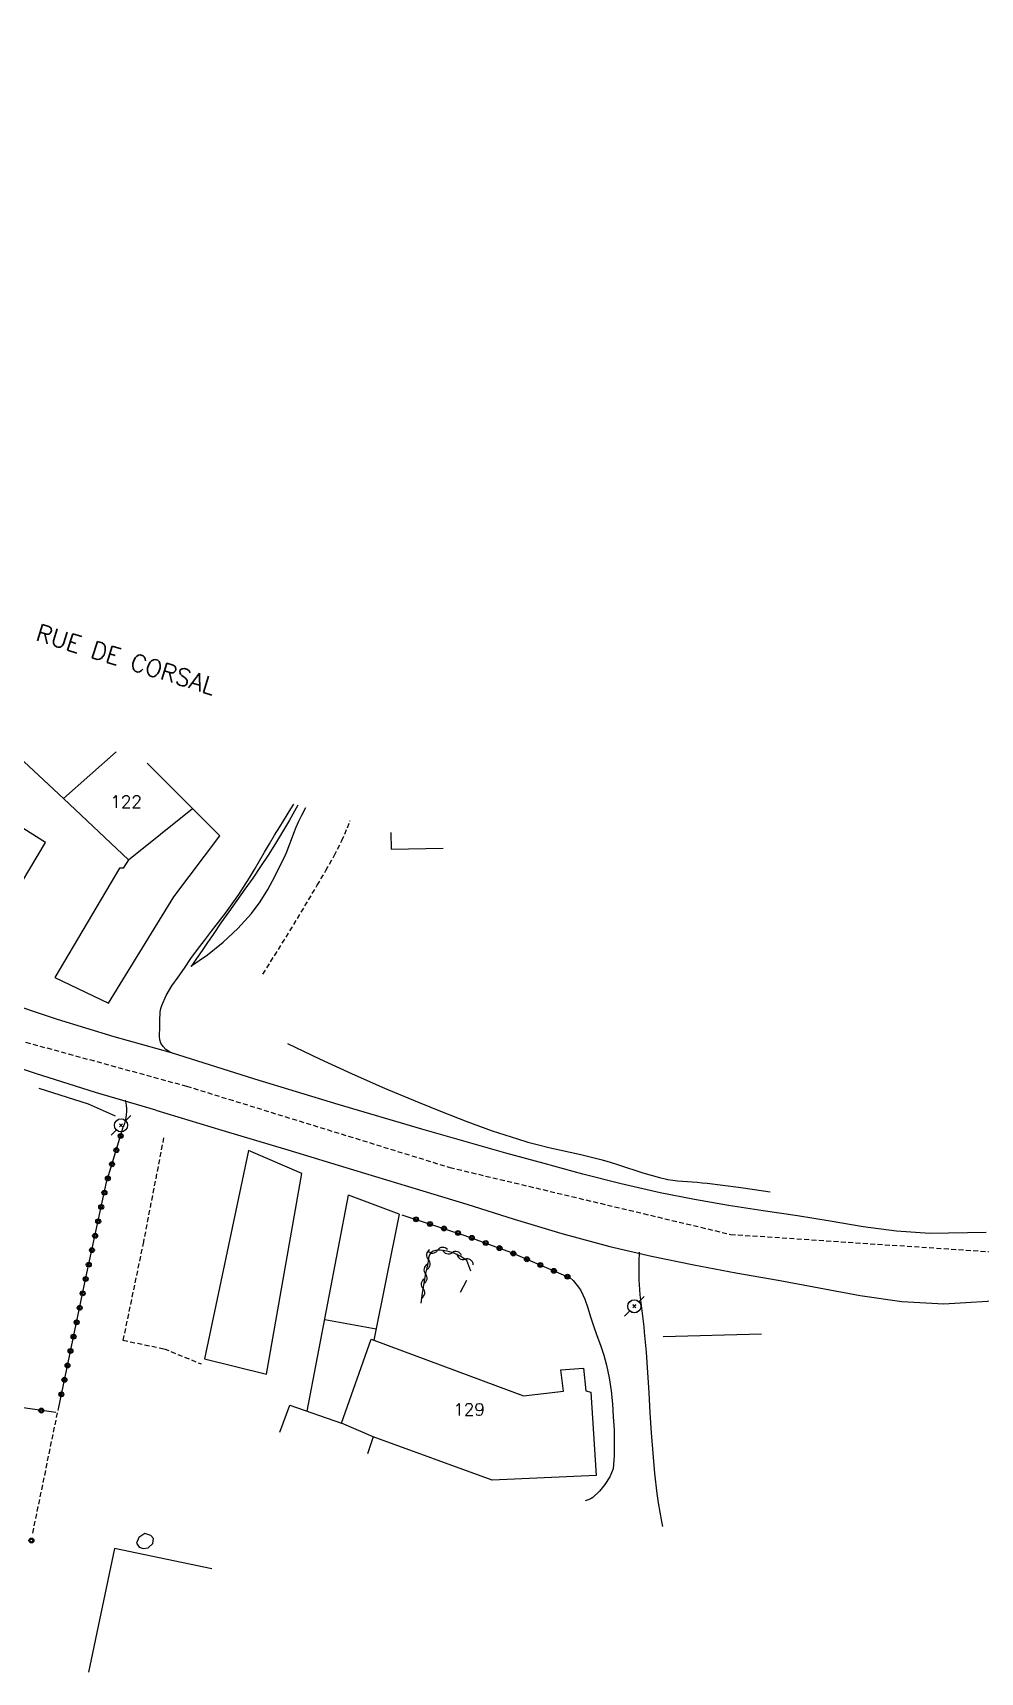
# Model space of a CAD drawing. Header units: millimetres. Extents: x 168000 to 169000, y 139000 to 140000.
# Drawn here: x 168190.1 to 168286.6, y 139833.1 to 140000 of the extents above; entities that cross this region are included whole.
import ezdxf
from ezdxf.enums import TextEntityAlignment as Align

# ---------------------------------------------------------------- set-up
doc = ezdxf.new("R2010")
doc.units = ezdxf.units.MM
doc.linetypes.add('DASHED', pattern=[0.75, 0.5, -0.25])
doc.layers.get('0').update_dxf_attribs({"linetype": 'CONTINUOUS'})
for name, color, linetype in [('W0001', 6, 'DASHED'), ('W0008', 7, 'CONTINUOUS'), ('W0017', 7, 'CONTINUOUS'), ('W0101', 7, 'CONTINUOUS'), ('W0104', 1, 'CONTINUOUS'), ('W0112', 1, 'DASHED'), ('W0130', 7, 'CONTINUOUS'), ('W0211', 2, 'CONTINUOUS'), ('W0214', 2, 'CONTINUOUS'), ('W0300', 7, 'CONTINUOUS'), ('W0310', 3, 'CONTINUOUS'), ('W0323', 7, 'CONTINUOUS'), ('W0473', 7, 'CONTINUOUS'), ('W0989', 7, 'CONTINUOUS'), ('W0991', 7, 'CONTINUOUS')]:
    doc.layers.add(name, color=color, linetype=linetype)
doc.styles.get("Standard").update_dxf_attribs({"font": 'romans.shx', "width": 0.85})

# ---------------------------------------------------------------- blocks, each defined once
blk = doc.blocks.new('T473')
for p, q in [((-0.166667, 0.166667), (0.166667, -0.166667)), ((-0.166667, -0.166667), (0.166667, 0.166667)), ((0.500001, 0.500001), (1.000002, 1.000002)), ((-1.000002, -1.000002), (-0.500001, -0.500001))]:
    blk.add_line(p, q)
blk.add_ellipse((0, 0), major_axis=(0.471405, 0.471405), ratio=1, start_param=5.4977871438, end_param=11.780972451)
blk = doc.blocks.new('t323o')
at = {"color": 0, "linetype": 'Continuous'}
for radius in [0.25, 0.15]:
    blk.add_circle((0, 0), radius, dxfattribs=at)
blk = doc.blocks.new('t310o')
at = {"color": 0, "linetype": 'Continuous'}
for centre, start, end in [((-0.5, 0.38), 216.8699, 323.1304), ((0.5, -0.37), 36.8699, 143.1303)]:
    blk.add_arc(centre, 0.625, start, end, dxfattribs=at)

msp = doc.modelspace()

# ---------------------------------------------------------------- linework, layer by layer
at = {"layer": 'W0001'}
msp.add_lwpolyline([(168082.5, 140000), (168094.18, 139985.4), (168116.52, 139956.94), (168131.93, 139937.9), (168149.74, 139917.76), (168167.34, 139905.97), (168186.52, 139898.03), (168205.78, 139892.76), (168232.59, 139884.48), (168261.18, 139877.67), (168289.46, 139875.78), (168313.56, 139878.04), (168349.98, 139883.15), (168367.98, 139884.7)], dxfattribs=at)
at = {"layer": 'W0008'}
for points in [[(168204.26, 139896.15), (168198.43, 139897.78), (168192.64, 139899.55), (168186.9, 139901.47)], [(168202.66, 139890.33), (168196.51, 139892.11), (168190.4, 139894.04), (168184.34, 139896.1)], [(168287.19, 139877.87), (168281.45, 139877.77), (168278.06, 139877.99), (168274.68, 139878.44), (168271.33, 139879), (168267.99, 139879.54), (168264.49, 139880.07), (168260.98, 139880.61), (168257.49, 139881.21), (168254.01, 139881.9), (168250.05, 139882.8), (168246.12, 139883.8), (168242.2, 139884.87), (168238.29, 139885.95), (168229.74, 139888.38), (168221.22, 139890.89), (168212.73, 139893.48), (168204.26, 139896.15)], [(168199.56, 139891.34), (168199.62, 139891.06), (168199.66, 139890.78), (168199.67, 139890.5), (168199.67, 139890.21), (168199.63, 139889.8), (168199.57, 139889.38), (168199.47, 139888.97), (168199.35, 139888.57)], [(168202.66, 139890.33), (168209.37, 139888.29), (168216.09, 139886.26), (168222.8, 139884.24), (168229.52, 139882.22), (168234.34, 139880.73), (168239.16, 139879.22), (168244, 139877.76), (168248.88, 139876.44), (168253.14, 139875.45), (168257.42, 139874.57), (168261.72, 139873.76), (168266.02, 139873), (168270.19, 139872.24), (168274.38, 139871.44), (168278.61, 139870.83), (168282.88, 139870.6), (168289.58, 139870.99)]]:
    msp.add_lwpolyline(points, dxfattribs=at)
at = {"layer": 'W0017'}
for points in [[(168204.44, 139896.09), (168204.05, 139896.25), (168203.7, 139896.48), (168203.4, 139896.78), (168203.17, 139897.14), (168203.06, 139897.46), (168203.03, 139897.81), (168203.05, 139898.15), (168203.07, 139898.48), (168203.07, 139898.79), (168203.06, 139899.1), (168203.06, 139899.41), (168203.07, 139899.72), (168203.09, 139900.03), (168203.12, 139900.34), (168203.18, 139900.65), (168203.27, 139900.96), (168203.71, 139902), (168204.29, 139902.96), (168204.94, 139903.87), (168205.57, 139904.78), (168206.24, 139905.74), (168206.92, 139906.68), (168207.63, 139907.6), (168208.34, 139908.53), (168209.05, 139909.45), (168209.76, 139910.37), (168210.44, 139911.31), (168211.11, 139912.27), (168211.66, 139913.12), (168212.19, 139913.97), (168212.71, 139914.83), (168213.22, 139915.7), (168213.73, 139916.57), (168214.24, 139917.44), (168214.75, 139918.31), (168215.28, 139919.17), (168216.41, 139921), (168216.72, 139921.48)], [(168251.86, 139875.85), (168251.83, 139874.9), (168251.83, 139873.95), (168251.85, 139873), (168251.9, 139872.05), (168251.94, 139871.5), (168251.99, 139870.96), (168252.06, 139870.42), (168252.13, 139869.88), (168252.2, 139869.34), (168252.27, 139868.8), (168252.33, 139868.26), (168252.39, 139867.72), (168252.57, 139865.67), (168252.72, 139863.61), (168252.85, 139861.56), (168252.97, 139859.5), (168253.1, 139857.45), (168253.26, 139855.39), (168253.44, 139853.34), (168253.67, 139851.29), (168253.8, 139850.33), (168253.96, 139849.38), (168254.14, 139848.43), (168254.24, 139847.93)], [(168244.85, 139873.25), (168245.16, 139872.96), (168245.44, 139872.65), (168245.7, 139872.31), (168245.93, 139871.95), (168246.34, 139871.08), (168246.65, 139870.18), (168246.92, 139869.26), (168247.21, 139868.36), (168247.56, 139867.37), (168247.93, 139866.38), (168248.28, 139865.38), (168248.56, 139864.36), (168248.82, 139863.05), (168249.01, 139861.74), (168249.14, 139860.42), (168249.24, 139859.1), (168249.31, 139857.77), (168249.33, 139856.45), (168249.31, 139855.12), (168249.24, 139853.79)], [(168249.24, 139853.79), (168248.87, 139852.97), (168248.39, 139852.2), (168247.82, 139851.51), (168247.16, 139850.89), (168246.98, 139850.77), (168246.79, 139850.67), (168246.58, 139850.6), (168246.37, 139850.55)]]:
    msp.add_lwpolyline(points, dxfattribs=at)
msp.add_lwpolyline([(168181.45, 139913.51), (168187.39, 139910.78), (168191.45, 139917.56), (168186.62, 139920.58)], close=True, dxfattribs=at)
at = {"layer": 'W0101'}
for points in [[(168198.62, 139926.81), (168193.25, 139922.03)], [(168206.4, 139921.01), (168201.78, 139925.65)], [(168193.25, 139922.03), (168199.89, 139915.8)], [(168199.89, 139915.8), (168206.4, 139921.01)], [(168221.56, 139858.46), (168224.58, 139867.01), (168224.85, 139866.91)], [(168224.85, 139866.91), (168240.1, 139861.24), (168244.18, 139861.7), (168243.91, 139863.89), (168246.22, 139864.06), (168246.44, 139861.75), (168246.96, 139861.61), (168247.48, 139853.13)], [(168224.8, 139857.06), (168221.56, 139858.46)], [(168247.48, 139853.13), (168236.89, 139852.66), (168224.8, 139857.06)]]:
    msp.add_lwpolyline(points, dxfattribs=at)
at = {"layer": 'W0104'}
for points in [[(168174.06, 139911.73), (168187.24, 139927.68), (168193.25, 139922.03)], [(168197.86, 139901.2), (168204.51, 139912.05), (168209.17, 139918.23), (168206.4, 139921.01)], [(168226.6, 139918.57), (168226.64, 139916.88), (168231.93, 139917)], [(168199.89, 139915.8), (168199.35, 139914.95), (168198.95, 139914.95), (168192.37, 139903.81)], [(168192.37, 139903.81), (168197.86, 139901.2)], [(168213.94, 139863.45), (168217.53, 139883.86), (168212.1, 139886.22), (168207.63, 139865)], [(168218.07, 139859.66), (168222.27, 139881.65)], [(168227.43, 139879.74), (168222.27, 139881.65)], [(168227.43, 139879.74), (168224.85, 139866.91)], [(168219.86, 139869.01), (168225.08, 139868.06)], [(168207.63, 139865), (168213.94, 139863.45)], [(168215.28, 139857.54), (168216.3, 139860.28), (168221.56, 139858.46)], [(168224.8, 139857.06), (168224.2, 139855.34)], [(168208.35, 139843.62), (168198.46, 139845.7), (168195.81, 139833.09)]]:
    msp.add_lwpolyline(points, dxfattribs=at)
at = {"layer": 'W0112'}
for points in [[(168213.55, 139904.16), (168214.74, 139906.03), (168215.92, 139907.92), (168217.08, 139909.82), (168218.21, 139911.72), (168219.1, 139913.21), (168219.98, 139914.71), (168220.83, 139916.22), (168221.6, 139917.77), (168221.9, 139918.41), (168222.17, 139919.06), (168222.42, 139919.72), (168222.44, 139919.8)], [(168203.46, 139887.51), (168201.4, 139876.91), (168199.32, 139866.89), (168203.51, 139866.02), (168207.29, 139864.48)], [(168190.14, 139847.26), (168192.74, 139859.89)]]:
    msp.add_lwpolyline(points, dxfattribs=at)
at = {"layer": 'W0130'}
msp.add_lwpolyline([(168201.53, 139847.23), (168200.93, 139846.81), (168200.69, 139846.24), (168200.98, 139845.82), (168201.36, 139845.7), (168201.88, 139845.75), (168202.37, 139846.19), (168202.42, 139846.69), (168202.17, 139847.01)], close=True, dxfattribs=at)
at = {"layer": 'W0211'}
msp.add_lwpolyline([(168217.12, 139921.36), (168216.26, 139919.84), (168214.85, 139917.47), (168214.1, 139916.28), (168213.32, 139915.11), (168212.53, 139913.95), (168211.72, 139912.8), (168210.91, 139911.66), (168210.1, 139910.51), (168209.29, 139909.37), (168208.49, 139908.21), (168207.93, 139907.4), (168207.37, 139906.58), (168206.81, 139905.76), (168206.25, 139904.94)], dxfattribs=at)
at = {"layer": 'W0214'}
msp.add_lwpolyline([(168206.22, 139904.99), (168207.92, 139906.14), (168209.52, 139907.41), (168211.01, 139908.81), (168212.39, 139910.32), (168213.29, 139911.52), (168214.06, 139912.79), (168214.77, 139914.09), (168215.44, 139915.41), (168215.73, 139916.02), (168215.99, 139916.63), (168216.24, 139917.25), (168216.48, 139917.88), (168216.71, 139918.51), (168216.96, 139919.13), (168217.23, 139919.75), (168217.53, 139920.35), (168217.95, 139921.12)], dxfattribs=at)
at = {"layer": 'W0300'}
for points in [[(168216.08, 139897.11), (168219.34, 139895.54), (168222.64, 139894.02), (168225.95, 139892.56), (168229.29, 139891.16), (168231.81, 139890.14), (168234.34, 139889.15), (168236.89, 139888.22), (168239.47, 139887.38), (168240.53, 139887.07), (168241.61, 139886.79), (168242.69, 139886.53), (168243.77, 139886.28), (168244.85, 139886.04), (168245.94, 139885.8), (168247.02, 139885.54), (168248.09, 139885.26), (168248.93, 139885.02), (168249.76, 139884.76), (168250.59, 139884.49), (168251.42, 139884.21), (168252.25, 139883.94), (168253.09, 139883.69), (168253.94, 139883.46), (168254.8, 139883.27), (168255.29, 139883.19), (168255.79, 139883.13), (168256.29, 139883.08), (168256.79, 139883.04), (168257.28, 139883.01), (168257.78, 139882.97), (168258.28, 139882.93), (168258.78, 139882.88), (168260.39, 139882.68), (168262, 139882.47), (168263.61, 139882.24), (168265.21, 139882)], [(168198.55, 139889.69), (168195.82, 139890.93), (168190.78, 139892.52)], [(168254.33, 139867.28), (168264.31, 139867.53)]]:
    msp.add_lwpolyline(points, dxfattribs=at)
at = {"layer": 'W0310'}
for points in [[(168234.33, 139875.02), (168233.72, 139875.43), (168233.05, 139875.74), (168232.34, 139875.95), (168231.6, 139876.05), (168231.37, 139876.06), (168231.14, 139876.04), (168230.9, 139875.97), (168230.7, 139875.83), (168230.52, 139875.58), (168230.43, 139875.27), (168230.39, 139874.97), (168230.35, 139874.7), (168230.13, 139873.7), (168229.94, 139872.7), (168229.79, 139871.69), (168229.66, 139870.67)], [(168234.75, 139873.91), (168234.33, 139875.02)], [(168233.69, 139871.78), (168234.33, 139873)]]:
    msp.add_lwpolyline(points, dxfattribs=at)
at = {"layer": 'W0323'}
for points in [[(168192.5, 139859.52), (168179.42, 139861.4), (168182.1, 139876.07), (168185.62, 139893.66)], [(168192.74, 139859.91), (168195.55, 139873.24), (168197.66, 139882.97), (168199.35, 139888.57)], [(168227.72, 139879.66), (168234.13, 139877.57), (168238.78, 139875.85), (168244.85, 139873.25)]]:
    msp.add_lwpolyline(points, dxfattribs=at)

# ---------------------------------------------------------------- block references
at = {"layer": 'W0310'}
for p, rotation in [((168231.35, 139876.06), 184.6124465620719), ((168232.82, 139875.81), 163.5740545780921), ((168230.12, 139873.64), 259.4063662390892), ((168230.41, 139875.11), 263.2296188589705), ((168234.15, 139875.14), 146.3756356015916), ((168229.86, 139872.16), 261.2160453495922)]:
    msp.add_blockref('t310o', p, dxfattribs=dict(at, rotation=rotation))
at = {"layer": 'W0323'}
for p, rotation in [((168199.08, 139887.69), 73.25423976147502), ((168198.65, 139886.25), 73.25423976147502), ((168198.21, 139884.81), 73.25423976147502), ((168197.78, 139883.38), 73.25423976147502), ((168197.43, 139881.92), 77.76557305004405), ((168197.11, 139880.46), 77.76557305004405), ((168196.8, 139878.99), 77.76557305004405), ((168229.15, 139879.2), 341.961101554227), ((168230.57, 139878.73), 341.961101554227), ((168232, 139878.27), 341.961101554227), ((168233.43, 139877.81), 341.961101554227), ((168196.16, 139876.06), 77.76557305004405), ((168196.48, 139877.52), 77.76557305004405), ((168234.84, 139877.31), 339.6768639746207), ((168236.25, 139876.79), 339.6768639746207), ((168237.66, 139876.27), 339.6768639746207), ((168195.84, 139874.59), 77.76557305004405), ((168239.06, 139875.73), 336.7734233368884), ((168240.44, 139875.14), 336.7734233368884), ((168241.81, 139874.55), 336.7734233368884), ((168195.52, 139873.13), 78.1167169755376), ((168243.19, 139873.96), 336.7734233368884), ((168244.57, 139873.37), 336.7734233368884), ((168195.22, 139871.66), 78.1167169755376), ((168194.91, 139870.19), 78.1167169755376), ((168194.6, 139868.72), 78.1167169755376), ((168194.29, 139867.25), 78.1167169755376), ((168193.67, 139864.32), 78.1167169755376), ((168193.98, 139865.79), 78.1167169755376), ((168193.36, 139862.85), 78.1167169755376), ((168193.05, 139861.38), 78.1167169755376), ((168191.01, 139859.73), 171.793807148319), ((168190, 139846.5), 257.6709523008363)]:
    msp.add_blockref('t323o', p, dxfattribs=dict(at, rotation=rotation))
at = {"layer": 'W0473'}
for p in [(168199.12, 139888.77), (168251.38, 139870.35), (168251.38, 139870.34)]:
    msp.add_blockref('T473', p, dxfattribs=at)

# ---------------------------------------------------------------- texts
at = {"layer": 'W0989'}
msp.add_text('RUE DE CORSAL', height=1.75, rotation=342.7128, dxfattribs=at).set_placement((168190.32, 139938.19))
at = {"layer": 'W0991'}
for s, p in [('122', (168199.64, 139921.71)), ('129', (168234.55, 139859.84))]:
    msp.add_text(s, height=1.25, dxfattribs=at).set_placement(p, align=Align.MIDDLE_CENTER)

doc.saveas('drawing.dxf')
